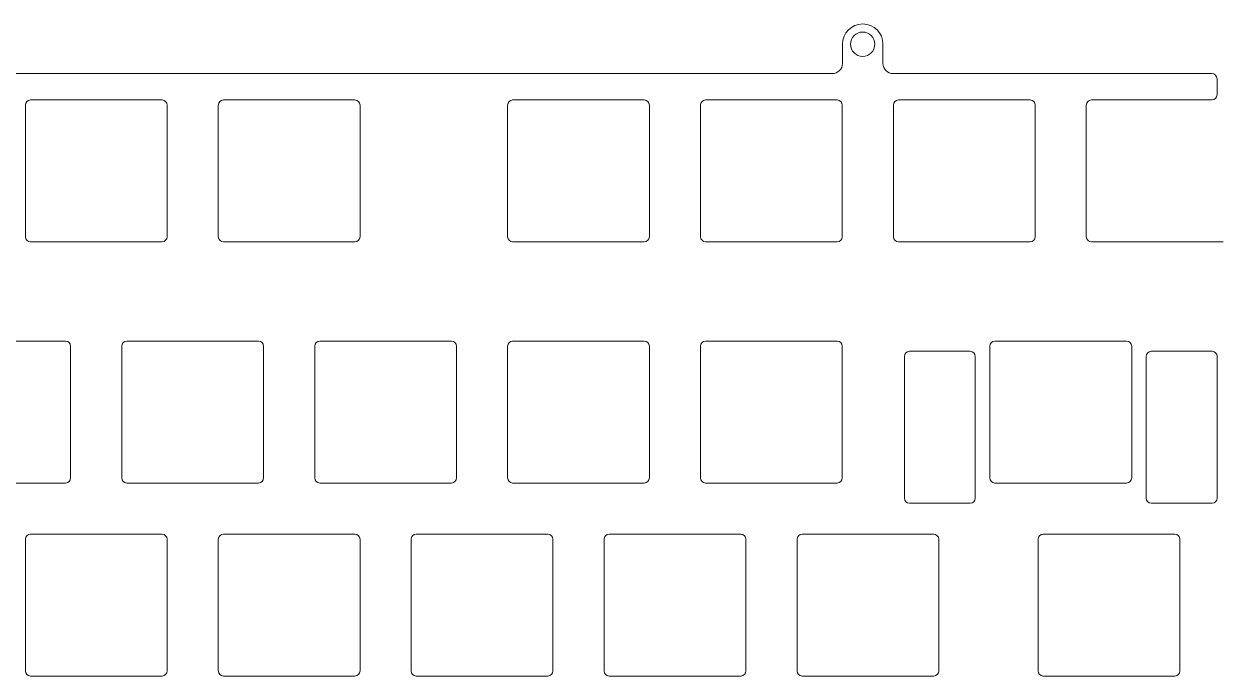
# Model space of a CAD drawing. Extents: x 132 to 480, y 367 to 496.
# Drawn here: x 296.5 to 414.6, y 431.3 to 495.7 of the extents above; entities that cross this region are included whole.
import ezdxf

# ---------------------------------------------------------------- set-up
doc = ezdxf.new("R2010")
doc.units = 0
doc.header["$MEASUREMENT"] = 0

# ---------------------------------------------------------------- blocks, each defined once
blk = doc.blocks.new('block 423')
at = {"color": 7, "lineweight": 9, "true_color": 0xffffff}
blk.add_lwpolyline([(414.89, 474.16), (401.89, 474.16)], dxfattribs=at)
blk = doc.blocks.new('block 424')
at = {"color": 7, "lineweight": 9, "true_color": 0xffffff}
blk.add_open_spline([(401.39, 474.66), (401.39, 474.39), (401.62, 474.16), (401.89, 474.16)], degree=3, dxfattribs=at)
blk = doc.blocks.new('block 425')
at = {"color": 7, "lineweight": 9, "true_color": 0xffffff}
blk.add_lwpolyline([(401.39, 474.66), (401.39, 487.66)], dxfattribs=at)
blk = doc.blocks.new('block 426')
at = {"color": 7, "lineweight": 9, "true_color": 0xffffff}
blk.add_open_spline([(401.89, 488.16), (401.62, 488.16), (401.39, 487.94), (401.39, 487.66)], degree=3, dxfattribs=at)
blk = doc.blocks.new('block 427')
at = {"color": 7, "lineweight": 9, "true_color": 0xffffff}
blk.add_lwpolyline([(401.89, 488.16), (413.8, 488.16)], dxfattribs=at)
blk = doc.blocks.new('block 428')
at = {"color": 7, "lineweight": 9, "true_color": 0xffffff}
blk.add_open_spline([(414.3, 488.66), (414.3, 488.39), (414.08, 488.16), (413.8, 488.16)], degree=3, dxfattribs=at)
blk = doc.blocks.new('block 429')
at = {"color": 7, "lineweight": 9, "true_color": 0xffffff}
blk.add_lwpolyline([(414.3, 488.66), (414.3, 490.26)], dxfattribs=at)
blk = doc.blocks.new('block 430')
at = {"color": 7, "lineweight": 9, "true_color": 0xffffff}
blk.add_open_spline([(413.8, 490.76), (414.08, 490.76), (414.3, 490.54), (414.3, 490.26)], degree=3, dxfattribs=at)
blk = doc.blocks.new('block 431')
at = {"color": 7, "lineweight": 9, "true_color": 0xffffff}
blk.add_lwpolyline([(413.8, 490.76), (382.31, 490.76)], dxfattribs=at)
blk = doc.blocks.new('block 432')
at = {"color": 7, "lineweight": 9, "true_color": 0xffffff}
blk.add_open_spline([(381.31, 491.76), (381.31, 491.21), (381.75, 490.76), (382.31, 490.76)], degree=3, dxfattribs=at)
blk = doc.blocks.new('block 433')
at = {"color": 7, "lineweight": 9, "true_color": 0xffffff}
blk.add_lwpolyline([(381.31, 491.76), (381.31, 493.66)], dxfattribs=at)
blk = doc.blocks.new('block 434')
at = {"color": 7, "lineweight": 9, "true_color": 0xffffff}
blk.add_open_spline([(381.31, 493.66), (381.31, 494.77), (380.41, 495.66), (379.31, 495.66), (378.2, 495.66), (377.31, 494.77), (377.31, 493.66)], degree=3, knots=[0, 0, 0, 0, 1, 1, 1, 2, 2, 2, 2], dxfattribs=at)
blk = doc.blocks.new('block 435')
at = {"color": 7, "lineweight": 9, "true_color": 0xffffff}
blk.add_lwpolyline([(377.31, 493.66), (377.31, 491.76)], dxfattribs=at)
blk = doc.blocks.new('block 436')
at = {"color": 7, "lineweight": 9, "true_color": 0xffffff}
blk.add_open_spline([(376.31, 490.76), (376.86, 490.76), (377.31, 491.21), (377.31, 491.76)], degree=3, dxfattribs=at)
blk = doc.blocks.new('block 437')
at = {"color": 7, "lineweight": 9, "true_color": 0xffffff}
blk.add_lwpolyline([(376.31, 490.76), (235.69, 490.76)], dxfattribs=at)
blk = doc.blocks.new('block 511')
at = {"color": 7, "lineweight": 9, "true_color": 0xffffff}
blk.add_open_spline([(310.12, 474.16), (310.39, 474.16), (310.62, 474.39), (310.62, 474.66)], degree=3, dxfattribs=at)
blk = doc.blocks.new('block 512')
at = {"color": 7, "lineweight": 9, "true_color": 0xffffff}
blk.add_lwpolyline([(310.12, 474.16), (297.12, 474.16)], dxfattribs=at)
blk = doc.blocks.new('block 513')
at = {"color": 7, "lineweight": 9, "true_color": 0xffffff}
blk.add_open_spline([(296.62, 474.66), (296.62, 474.39), (296.84, 474.16), (297.12, 474.16)], degree=3, dxfattribs=at)
blk = doc.blocks.new('block 514')
at = {"color": 7, "lineweight": 9, "true_color": 0xffffff}
blk.add_lwpolyline([(296.62, 474.66), (296.62, 487.66)], dxfattribs=at)
blk = doc.blocks.new('block 515')
at = {"color": 7, "lineweight": 9, "true_color": 0xffffff}
blk.add_open_spline([(297.12, 488.16), (296.84, 488.16), (296.62, 487.94), (296.62, 487.66)], degree=3, dxfattribs=at)
blk = doc.blocks.new('block 516')
at = {"color": 7, "lineweight": 9, "true_color": 0xffffff}
blk.add_lwpolyline([(297.12, 488.16), (310.12, 488.16)], dxfattribs=at)
blk = doc.blocks.new('block 517')
at = {"color": 7, "lineweight": 9, "true_color": 0xffffff}
blk.add_open_spline([(310.62, 487.66), (310.62, 487.94), (310.39, 488.16), (310.12, 488.16)], degree=3, dxfattribs=at)
blk = doc.blocks.new('block 518')
at = {"color": 7, "lineweight": 9, "true_color": 0xffffff}
blk.add_lwpolyline([(310.62, 487.66), (310.62, 474.66)], dxfattribs=at)
blk = doc.blocks.new('block 519')
at = {"color": 7, "lineweight": 9, "true_color": 0xffffff}
blk.add_open_spline([(329.17, 474.16), (329.44, 474.16), (329.67, 474.39), (329.67, 474.66)], degree=3, dxfattribs=at)
blk = doc.blocks.new('block 520')
at = {"color": 7, "lineweight": 9, "true_color": 0xffffff}
blk.add_lwpolyline([(329.17, 474.16), (316.17, 474.16)], dxfattribs=at)
blk = doc.blocks.new('block 521')
at = {"color": 7, "lineweight": 9, "true_color": 0xffffff}
blk.add_open_spline([(315.67, 474.66), (315.67, 474.39), (315.89, 474.16), (316.17, 474.16)], degree=3, dxfattribs=at)
blk = doc.blocks.new('block 522')
at = {"color": 7, "lineweight": 9, "true_color": 0xffffff}
blk.add_lwpolyline([(315.67, 474.66), (315.67, 487.66)], dxfattribs=at)
blk = doc.blocks.new('block 523')
at = {"color": 7, "lineweight": 9, "true_color": 0xffffff}
blk.add_open_spline([(316.17, 488.16), (315.89, 488.16), (315.67, 487.94), (315.67, 487.66)], degree=3, dxfattribs=at)
blk = doc.blocks.new('block 524')
at = {"color": 7, "lineweight": 9, "true_color": 0xffffff}
blk.add_lwpolyline([(316.17, 488.16), (329.17, 488.16)], dxfattribs=at)
blk = doc.blocks.new('block 525')
at = {"color": 7, "lineweight": 9, "true_color": 0xffffff}
blk.add_open_spline([(329.67, 487.66), (329.67, 487.94), (329.44, 488.16), (329.17, 488.16)], degree=3, dxfattribs=at)
blk = doc.blocks.new('block 526')
at = {"color": 7, "lineweight": 9, "true_color": 0xffffff}
blk.add_lwpolyline([(329.67, 487.66), (329.67, 474.66)], dxfattribs=at)
blk = doc.blocks.new('block 527')
at = {"color": 7, "lineweight": 9, "true_color": 0xffffff}
blk.add_open_spline([(357.74, 474.16), (358.02, 474.16), (358.24, 474.39), (358.24, 474.66)], degree=3, dxfattribs=at)
blk = doc.blocks.new('block 528')
at = {"color": 7, "lineweight": 9, "true_color": 0xffffff}
blk.add_lwpolyline([(357.74, 474.16), (344.74, 474.16)], dxfattribs=at)
blk = doc.blocks.new('block 529')
at = {"color": 7, "lineweight": 9, "true_color": 0xffffff}
blk.add_open_spline([(344.24, 474.66), (344.24, 474.39), (344.47, 474.16), (344.74, 474.16)], degree=3, dxfattribs=at)
blk = doc.blocks.new('block 530')
at = {"color": 7, "lineweight": 9, "true_color": 0xffffff}
blk.add_lwpolyline([(344.24, 474.66), (344.24, 487.66)], dxfattribs=at)
blk = doc.blocks.new('block 531')
at = {"color": 7, "lineweight": 9, "true_color": 0xffffff}
blk.add_open_spline([(344.74, 488.16), (344.47, 488.16), (344.24, 487.94), (344.24, 487.66)], degree=3, dxfattribs=at)
blk = doc.blocks.new('block 532')
at = {"color": 7, "lineweight": 9, "true_color": 0xffffff}
blk.add_lwpolyline([(344.74, 488.16), (357.74, 488.16)], dxfattribs=at)
blk = doc.blocks.new('block 533')
at = {"color": 7, "lineweight": 9, "true_color": 0xffffff}
blk.add_open_spline([(358.24, 487.66), (358.24, 487.94), (358.02, 488.16), (357.74, 488.16)], degree=3, dxfattribs=at)
blk = doc.blocks.new('block 534')
at = {"color": 7, "lineweight": 9, "true_color": 0xffffff}
blk.add_lwpolyline([(358.24, 487.66), (358.24, 474.66)], dxfattribs=at)
blk = doc.blocks.new('block 535')
at = {"color": 7, "lineweight": 9, "true_color": 0xffffff}
blk.add_open_spline([(376.79, 474.16), (377.07, 474.16), (377.29, 474.39), (377.29, 474.66)], degree=3, dxfattribs=at)
blk = doc.blocks.new('block 536')
at = {"color": 7, "lineweight": 9, "true_color": 0xffffff}
blk.add_lwpolyline([(376.79, 474.16), (363.79, 474.16)], dxfattribs=at)
blk = doc.blocks.new('block 537')
at = {"color": 7, "lineweight": 9, "true_color": 0xffffff}
blk.add_open_spline([(363.29, 474.66), (363.29, 474.39), (363.52, 474.16), (363.79, 474.16)], degree=3, dxfattribs=at)
blk = doc.blocks.new('block 538')
at = {"color": 7, "lineweight": 9, "true_color": 0xffffff}
blk.add_lwpolyline([(363.29, 474.66), (363.29, 487.66)], dxfattribs=at)
blk = doc.blocks.new('block 539')
at = {"color": 7, "lineweight": 9, "true_color": 0xffffff}
blk.add_open_spline([(363.79, 488.16), (363.52, 488.16), (363.29, 487.94), (363.29, 487.66)], degree=3, dxfattribs=at)
blk = doc.blocks.new('block 540')
at = {"color": 7, "lineweight": 9, "true_color": 0xffffff}
blk.add_lwpolyline([(363.79, 488.16), (376.79, 488.16)], dxfattribs=at)
blk = doc.blocks.new('block 541')
at = {"color": 7, "lineweight": 9, "true_color": 0xffffff}
blk.add_open_spline([(377.29, 487.66), (377.29, 487.94), (377.07, 488.16), (376.79, 488.16)], degree=3, dxfattribs=at)
blk = doc.blocks.new('block 542')
at = {"color": 7, "lineweight": 9, "true_color": 0xffffff}
blk.add_lwpolyline([(377.29, 487.66), (377.29, 474.66)], dxfattribs=at)
blk = doc.blocks.new('block 543')
at = {"color": 7, "lineweight": 9, "true_color": 0xffffff}
blk.add_open_spline([(395.84, 474.16), (396.12, 474.16), (396.34, 474.39), (396.34, 474.66)], degree=3, dxfattribs=at)
blk = doc.blocks.new('block 544')
at = {"color": 7, "lineweight": 9, "true_color": 0xffffff}
blk.add_lwpolyline([(395.84, 474.16), (382.84, 474.16)], dxfattribs=at)
blk = doc.blocks.new('block 545')
at = {"color": 7, "lineweight": 9, "true_color": 0xffffff}
blk.add_open_spline([(382.34, 474.66), (382.34, 474.39), (382.57, 474.16), (382.84, 474.16)], degree=3, dxfattribs=at)
blk = doc.blocks.new('block 546')
at = {"color": 7, "lineweight": 9, "true_color": 0xffffff}
blk.add_lwpolyline([(382.34, 474.66), (382.34, 487.66)], dxfattribs=at)
blk = doc.blocks.new('block 547')
at = {"color": 7, "lineweight": 9, "true_color": 0xffffff}
blk.add_open_spline([(382.84, 488.16), (382.57, 488.16), (382.34, 487.94), (382.34, 487.66)], degree=3, dxfattribs=at)
blk = doc.blocks.new('block 548')
at = {"color": 7, "lineweight": 9, "true_color": 0xffffff}
blk.add_lwpolyline([(382.84, 488.16), (395.84, 488.16)], dxfattribs=at)
blk = doc.blocks.new('block 549')
at = {"color": 7, "lineweight": 9, "true_color": 0xffffff}
blk.add_open_spline([(396.34, 487.66), (396.34, 487.94), (396.12, 488.16), (395.84, 488.16)], degree=3, dxfattribs=at)
blk = doc.blocks.new('block 550')
at = {"color": 7, "lineweight": 9, "true_color": 0xffffff}
blk.add_lwpolyline([(396.34, 487.66), (396.34, 474.66)], dxfattribs=at)
blk = doc.blocks.new('block 631')
at = {"color": 7, "lineweight": 9, "true_color": 0xffffff}
blk.add_open_spline([(300.59, 450.35), (300.87, 450.35), (301.09, 450.57), (301.09, 450.85)], degree=3, dxfattribs=at)
blk = doc.blocks.new('block 632')
at = {"color": 7, "lineweight": 9, "true_color": 0xffffff}
blk.add_lwpolyline([(300.59, 450.35), (287.59, 450.35)], dxfattribs=at)
blk = doc.blocks.new('block 636')
at = {"color": 7, "lineweight": 9, "true_color": 0xffffff}
blk.add_lwpolyline([(287.59, 464.35), (300.59, 464.35)], dxfattribs=at)
blk = doc.blocks.new('block 637')
at = {"color": 7, "lineweight": 9, "true_color": 0xffffff}
blk.add_open_spline([(301.09, 463.85), (301.09, 464.13), (300.87, 464.35), (300.59, 464.35)], degree=3, dxfattribs=at)
blk = doc.blocks.new('block 638')
at = {"color": 7, "lineweight": 9, "true_color": 0xffffff}
blk.add_lwpolyline([(301.09, 463.85), (301.09, 450.85)], dxfattribs=at)
blk = doc.blocks.new('block 639')
at = {"color": 7, "lineweight": 9, "true_color": 0xffffff}
blk.add_open_spline([(319.64, 450.35), (319.92, 450.35), (320.14, 450.57), (320.14, 450.85)], degree=3, dxfattribs=at)
blk = doc.blocks.new('block 640')
at = {"color": 7, "lineweight": 9, "true_color": 0xffffff}
blk.add_lwpolyline([(319.64, 450.35), (306.64, 450.35)], dxfattribs=at)
blk = doc.blocks.new('block 641')
at = {"color": 7, "lineweight": 9, "true_color": 0xffffff}
blk.add_open_spline([(306.14, 450.85), (306.14, 450.57), (306.37, 450.35), (306.64, 450.35)], degree=3, dxfattribs=at)
blk = doc.blocks.new('block 642')
at = {"color": 7, "lineweight": 9, "true_color": 0xffffff}
blk.add_lwpolyline([(306.14, 450.85), (306.14, 463.85)], dxfattribs=at)
blk = doc.blocks.new('block 643')
at = {"color": 7, "lineweight": 9, "true_color": 0xffffff}
blk.add_open_spline([(306.64, 464.35), (306.37, 464.35), (306.14, 464.13), (306.14, 463.85)], degree=3, dxfattribs=at)
blk = doc.blocks.new('block 644')
at = {"color": 7, "lineweight": 9, "true_color": 0xffffff}
blk.add_lwpolyline([(306.64, 464.35), (319.64, 464.35)], dxfattribs=at)
blk = doc.blocks.new('block 645')
at = {"color": 7, "lineweight": 9, "true_color": 0xffffff}
blk.add_open_spline([(320.14, 463.85), (320.14, 464.13), (319.92, 464.35), (319.64, 464.35)], degree=3, dxfattribs=at)
blk = doc.blocks.new('block 646')
at = {"color": 7, "lineweight": 9, "true_color": 0xffffff}
blk.add_lwpolyline([(320.14, 463.85), (320.14, 450.85)], dxfattribs=at)
blk = doc.blocks.new('block 647')
at = {"color": 7, "lineweight": 9, "true_color": 0xffffff}
blk.add_open_spline([(338.69, 450.35), (338.97, 450.35), (339.19, 450.57), (339.19, 450.85)], degree=3, dxfattribs=at)
blk = doc.blocks.new('block 648')
at = {"color": 7, "lineweight": 9, "true_color": 0xffffff}
blk.add_lwpolyline([(338.69, 450.35), (325.69, 450.35)], dxfattribs=at)
blk = doc.blocks.new('block 649')
at = {"color": 7, "lineweight": 9, "true_color": 0xffffff}
blk.add_open_spline([(325.19, 450.85), (325.19, 450.57), (325.42, 450.35), (325.69, 450.35)], degree=3, dxfattribs=at)
blk = doc.blocks.new('block 650')
at = {"color": 7, "lineweight": 9, "true_color": 0xffffff}
blk.add_lwpolyline([(325.19, 450.85), (325.19, 463.85)], dxfattribs=at)
blk = doc.blocks.new('block 651')
at = {"color": 7, "lineweight": 9, "true_color": 0xffffff}
blk.add_open_spline([(325.69, 464.35), (325.42, 464.35), (325.19, 464.13), (325.19, 463.85)], degree=3, dxfattribs=at)
blk = doc.blocks.new('block 652')
at = {"color": 7, "lineweight": 9, "true_color": 0xffffff}
blk.add_lwpolyline([(325.69, 464.35), (338.69, 464.35)], dxfattribs=at)
blk = doc.blocks.new('block 653')
at = {"color": 7, "lineweight": 9, "true_color": 0xffffff}
blk.add_open_spline([(339.19, 463.85), (339.19, 464.13), (338.97, 464.35), (338.69, 464.35)], degree=3, dxfattribs=at)
blk = doc.blocks.new('block 654')
at = {"color": 7, "lineweight": 9, "true_color": 0xffffff}
blk.add_lwpolyline([(339.19, 463.85), (339.19, 450.85)], dxfattribs=at)
blk = doc.blocks.new('block 655')
at = {"color": 7, "lineweight": 9, "true_color": 0xffffff}
blk.add_open_spline([(357.74, 450.35), (358.02, 450.35), (358.24, 450.57), (358.24, 450.85)], degree=3, dxfattribs=at)
blk = doc.blocks.new('block 656')
at = {"color": 7, "lineweight": 9, "true_color": 0xffffff}
blk.add_lwpolyline([(357.74, 450.35), (344.74, 450.35)], dxfattribs=at)
blk = doc.blocks.new('block 657')
at = {"color": 7, "lineweight": 9, "true_color": 0xffffff}
blk.add_open_spline([(344.24, 450.85), (344.24, 450.57), (344.47, 450.35), (344.74, 450.35)], degree=3, dxfattribs=at)
blk = doc.blocks.new('block 658')
at = {"color": 7, "lineweight": 9, "true_color": 0xffffff}
blk.add_lwpolyline([(344.24, 450.85), (344.24, 463.85)], dxfattribs=at)
blk = doc.blocks.new('block 659')
at = {"color": 7, "lineweight": 9, "true_color": 0xffffff}
blk.add_open_spline([(344.74, 464.35), (344.47, 464.35), (344.24, 464.13), (344.24, 463.85)], degree=3, dxfattribs=at)
blk = doc.blocks.new('block 660')
at = {"color": 7, "lineweight": 9, "true_color": 0xffffff}
blk.add_lwpolyline([(344.74, 464.35), (357.74, 464.35)], dxfattribs=at)
blk = doc.blocks.new('block 661')
at = {"color": 7, "lineweight": 9, "true_color": 0xffffff}
blk.add_open_spline([(358.24, 463.85), (358.24, 464.13), (358.02, 464.35), (357.74, 464.35)], degree=3, dxfattribs=at)
blk = doc.blocks.new('block 662')
at = {"color": 7, "lineweight": 9, "true_color": 0xffffff}
blk.add_lwpolyline([(358.24, 463.85), (358.24, 450.85)], dxfattribs=at)
blk = doc.blocks.new('block 663')
at = {"color": 7, "lineweight": 9, "true_color": 0xffffff}
blk.add_open_spline([(376.79, 450.35), (377.07, 450.35), (377.29, 450.57), (377.29, 450.85)], degree=3, dxfattribs=at)
blk = doc.blocks.new('block 664')
at = {"color": 7, "lineweight": 9, "true_color": 0xffffff}
blk.add_lwpolyline([(376.79, 450.35), (363.79, 450.35)], dxfattribs=at)
blk = doc.blocks.new('block 665')
at = {"color": 7, "lineweight": 9, "true_color": 0xffffff}
blk.add_open_spline([(363.29, 450.85), (363.29, 450.57), (363.52, 450.35), (363.79, 450.35)], degree=3, dxfattribs=at)
blk = doc.blocks.new('block 666')
at = {"color": 7, "lineweight": 9, "true_color": 0xffffff}
blk.add_lwpolyline([(363.29, 450.85), (363.29, 463.85)], dxfattribs=at)
blk = doc.blocks.new('block 667')
at = {"color": 7, "lineweight": 9, "true_color": 0xffffff}
blk.add_open_spline([(363.79, 464.35), (363.52, 464.35), (363.29, 464.13), (363.29, 463.85)], degree=3, dxfattribs=at)
blk = doc.blocks.new('block 668')
at = {"color": 7, "lineweight": 9, "true_color": 0xffffff}
blk.add_lwpolyline([(363.79, 464.35), (376.79, 464.35)], dxfattribs=at)
blk = doc.blocks.new('block 669')
at = {"color": 7, "lineweight": 9, "true_color": 0xffffff}
blk.add_open_spline([(377.29, 463.85), (377.29, 464.13), (377.07, 464.35), (376.79, 464.35)], degree=3, dxfattribs=at)
blk = doc.blocks.new('block 670')
at = {"color": 7, "lineweight": 9, "true_color": 0xffffff}
blk.add_lwpolyline([(377.29, 463.85), (377.29, 450.85)], dxfattribs=at)
blk = doc.blocks.new('block 671')
at = {"color": 7, "lineweight": 9, "true_color": 0xffffff}
blk.add_open_spline([(405.37, 450.35), (405.64, 450.35), (405.87, 450.57), (405.87, 450.85)], degree=3, dxfattribs=at)
blk = doc.blocks.new('block 672')
at = {"color": 7, "lineweight": 9, "true_color": 0xffffff}
blk.add_lwpolyline([(405.37, 450.35), (392.37, 450.35)], dxfattribs=at)
blk = doc.blocks.new('block 673')
at = {"color": 7, "lineweight": 9, "true_color": 0xffffff}
blk.add_open_spline([(391.87, 450.85), (391.87, 450.57), (392.09, 450.35), (392.37, 450.35)], degree=3, dxfattribs=at)
blk = doc.blocks.new('block 674')
at = {"color": 7, "lineweight": 9, "true_color": 0xffffff}
blk.add_lwpolyline([(391.87, 450.85), (391.87, 463.85)], dxfattribs=at)
blk = doc.blocks.new('block 675')
at = {"color": 7, "lineweight": 9, "true_color": 0xffffff}
blk.add_open_spline([(392.37, 464.35), (392.09, 464.35), (391.87, 464.13), (391.87, 463.85)], degree=3, dxfattribs=at)
blk = doc.blocks.new('block 676')
at = {"color": 7, "lineweight": 9, "true_color": 0xffffff}
blk.add_lwpolyline([(392.37, 464.35), (405.37, 464.35)], dxfattribs=at)
blk = doc.blocks.new('block 677')
at = {"color": 7, "lineweight": 9, "true_color": 0xffffff}
blk.add_open_spline([(405.87, 463.85), (405.87, 464.13), (405.64, 464.35), (405.37, 464.35)], degree=3, dxfattribs=at)
blk = doc.blocks.new('block 678')
at = {"color": 7, "lineweight": 9, "true_color": 0xffffff}
blk.add_lwpolyline([(405.87, 463.85), (405.87, 450.85)], dxfattribs=at)
blk = doc.blocks.new('block 679')
at = {"color": 7, "lineweight": 9, "true_color": 0xffffff}
blk.add_open_spline([(413.81, 448.35), (414.08, 448.35), (414.31, 448.57), (414.31, 448.85)], degree=3, dxfattribs=at)
blk = doc.blocks.new('block 680')
at = {"color": 7, "lineweight": 9, "true_color": 0xffffff}
blk.add_lwpolyline([(413.81, 448.35), (407.81, 448.35)], dxfattribs=at)
blk = doc.blocks.new('block 681')
at = {"color": 7, "lineweight": 9, "true_color": 0xffffff}
blk.add_open_spline([(407.31, 448.85), (407.31, 448.57), (407.53, 448.35), (407.81, 448.35)], degree=3, dxfattribs=at)
blk = doc.blocks.new('block 682')
at = {"color": 7, "lineweight": 9, "true_color": 0xffffff}
blk.add_lwpolyline([(407.31, 448.85), (407.31, 462.85)], dxfattribs=at)
blk = doc.blocks.new('block 683')
at = {"color": 7, "lineweight": 9, "true_color": 0xffffff}
blk.add_open_spline([(407.81, 463.35), (407.53, 463.35), (407.31, 463.13), (407.31, 462.85)], degree=3, dxfattribs=at)
blk = doc.blocks.new('block 684')
at = {"color": 7, "lineweight": 9, "true_color": 0xffffff}
blk.add_lwpolyline([(407.81, 463.35), (413.81, 463.35)], dxfattribs=at)
blk = doc.blocks.new('block 685')
at = {"color": 7, "lineweight": 9, "true_color": 0xffffff}
blk.add_open_spline([(414.31, 462.85), (414.31, 463.13), (414.08, 463.35), (413.81, 463.35)], degree=3, dxfattribs=at)
blk = doc.blocks.new('block 686')
at = {"color": 7, "lineweight": 9, "true_color": 0xffffff}
blk.add_lwpolyline([(414.31, 462.85), (414.31, 448.85)], dxfattribs=at)
blk = doc.blocks.new('block 687')
at = {"color": 7, "lineweight": 9, "true_color": 0xffffff}
blk.add_open_spline([(389.93, 448.35), (390.21, 448.35), (390.43, 448.57), (390.43, 448.85)], degree=3, dxfattribs=at)
blk = doc.blocks.new('block 688')
at = {"color": 7, "lineweight": 9, "true_color": 0xffffff}
blk.add_lwpolyline([(389.93, 448.35), (383.93, 448.35)], dxfattribs=at)
blk = doc.blocks.new('block 689')
at = {"color": 7, "lineweight": 9, "true_color": 0xffffff}
blk.add_open_spline([(383.43, 448.85), (383.43, 448.57), (383.65, 448.35), (383.93, 448.35)], degree=3, dxfattribs=at)
blk = doc.blocks.new('block 690')
at = {"color": 7, "lineweight": 9, "true_color": 0xffffff}
blk.add_lwpolyline([(383.43, 448.85), (383.43, 462.85)], dxfattribs=at)
blk = doc.blocks.new('block 691')
at = {"color": 7, "lineweight": 9, "true_color": 0xffffff}
blk.add_open_spline([(383.93, 463.35), (383.65, 463.35), (383.43, 463.13), (383.43, 462.85)], degree=3, dxfattribs=at)
blk = doc.blocks.new('block 692')
at = {"color": 7, "lineweight": 9, "true_color": 0xffffff}
blk.add_lwpolyline([(383.93, 463.35), (389.93, 463.35)], dxfattribs=at)
blk = doc.blocks.new('block 693')
at = {"color": 7, "lineweight": 9, "true_color": 0xffffff}
blk.add_open_spline([(390.43, 462.85), (390.43, 463.13), (390.21, 463.35), (389.93, 463.35)], degree=3, dxfattribs=at)
blk = doc.blocks.new('block 694')
at = {"color": 7, "lineweight": 9, "true_color": 0xffffff}
blk.add_lwpolyline([(390.43, 462.85), (390.43, 448.85)], dxfattribs=at)
blk = doc.blocks.new('block 783')
at = {"color": 7, "lineweight": 9, "true_color": 0xffffff}
blk.add_open_spline([(310.12, 431.3), (310.39, 431.3), (310.62, 431.52), (310.62, 431.8)], degree=3, dxfattribs=at)
blk = doc.blocks.new('block 784')
at = {"color": 7, "lineweight": 9, "true_color": 0xffffff}
blk.add_lwpolyline([(310.12, 431.3), (297.12, 431.3)], dxfattribs=at)
blk = doc.blocks.new('block 785')
at = {"color": 7, "lineweight": 9, "true_color": 0xffffff}
blk.add_open_spline([(296.62, 431.8), (296.62, 431.52), (296.84, 431.3), (297.12, 431.3)], degree=3, dxfattribs=at)
blk = doc.blocks.new('block 786')
at = {"color": 7, "lineweight": 9, "true_color": 0xffffff}
blk.add_lwpolyline([(296.62, 431.8), (296.62, 444.8)], dxfattribs=at)
blk = doc.blocks.new('block 787')
at = {"color": 7, "lineweight": 9, "true_color": 0xffffff}
blk.add_open_spline([(297.12, 445.3), (296.84, 445.3), (296.62, 445.08), (296.62, 444.8)], degree=3, dxfattribs=at)
blk = doc.blocks.new('block 788')
at = {"color": 7, "lineweight": 9, "true_color": 0xffffff}
blk.add_lwpolyline([(297.12, 445.3), (310.12, 445.3)], dxfattribs=at)
blk = doc.blocks.new('block 789')
at = {"color": 7, "lineweight": 9, "true_color": 0xffffff}
blk.add_open_spline([(310.62, 444.8), (310.62, 445.08), (310.39, 445.3), (310.12, 445.3)], degree=3, dxfattribs=at)
blk = doc.blocks.new('block 790')
at = {"color": 7, "lineweight": 9, "true_color": 0xffffff}
blk.add_lwpolyline([(310.62, 444.8), (310.62, 431.8)], dxfattribs=at)
blk = doc.blocks.new('block 791')
at = {"color": 7, "lineweight": 9, "true_color": 0xffffff}
blk.add_open_spline([(329.17, 431.3), (329.44, 431.3), (329.67, 431.52), (329.67, 431.8)], degree=3, dxfattribs=at)
blk = doc.blocks.new('block 792')
at = {"color": 7, "lineweight": 9, "true_color": 0xffffff}
blk.add_lwpolyline([(329.17, 431.3), (316.17, 431.3)], dxfattribs=at)
blk = doc.blocks.new('block 793')
at = {"color": 7, "lineweight": 9, "true_color": 0xffffff}
blk.add_open_spline([(315.67, 431.8), (315.67, 431.52), (315.89, 431.3), (316.17, 431.3)], degree=3, dxfattribs=at)
blk = doc.blocks.new('block 794')
at = {"color": 7, "lineweight": 9, "true_color": 0xffffff}
blk.add_lwpolyline([(315.67, 431.8), (315.67, 444.8)], dxfattribs=at)
blk = doc.blocks.new('block 795')
at = {"color": 7, "lineweight": 9, "true_color": 0xffffff}
blk.add_open_spline([(316.17, 445.3), (315.89, 445.3), (315.67, 445.08), (315.67, 444.8)], degree=3, dxfattribs=at)
blk = doc.blocks.new('block 796')
at = {"color": 7, "lineweight": 9, "true_color": 0xffffff}
blk.add_lwpolyline([(316.17, 445.3), (329.17, 445.3)], dxfattribs=at)
blk = doc.blocks.new('block 797')
at = {"color": 7, "lineweight": 9, "true_color": 0xffffff}
blk.add_open_spline([(329.67, 444.8), (329.67, 445.08), (329.44, 445.3), (329.17, 445.3)], degree=3, dxfattribs=at)
blk = doc.blocks.new('block 798')
at = {"color": 7, "lineweight": 9, "true_color": 0xffffff}
blk.add_lwpolyline([(329.67, 444.8), (329.67, 431.8)], dxfattribs=at)
blk = doc.blocks.new('block 799')
at = {"color": 7, "lineweight": 9, "true_color": 0xffffff}
blk.add_open_spline([(348.22, 431.3), (348.49, 431.3), (348.72, 431.52), (348.72, 431.8)], degree=3, dxfattribs=at)
blk = doc.blocks.new('block 800')
at = {"color": 7, "lineweight": 9, "true_color": 0xffffff}
blk.add_lwpolyline([(348.22, 431.3), (335.22, 431.3)], dxfattribs=at)
blk = doc.blocks.new('block 801')
at = {"color": 7, "lineweight": 9, "true_color": 0xffffff}
blk.add_open_spline([(334.72, 431.8), (334.72, 431.52), (334.94, 431.3), (335.22, 431.3)], degree=3, dxfattribs=at)
blk = doc.blocks.new('block 802')
at = {"color": 7, "lineweight": 9, "true_color": 0xffffff}
blk.add_lwpolyline([(334.72, 431.8), (334.72, 444.8)], dxfattribs=at)
blk = doc.blocks.new('block 803')
at = {"color": 7, "lineweight": 9, "true_color": 0xffffff}
blk.add_open_spline([(335.22, 445.3), (334.94, 445.3), (334.72, 445.08), (334.72, 444.8)], degree=3, dxfattribs=at)
blk = doc.blocks.new('block 804')
at = {"color": 7, "lineweight": 9, "true_color": 0xffffff}
blk.add_lwpolyline([(335.22, 445.3), (348.22, 445.3)], dxfattribs=at)
blk = doc.blocks.new('block 805')
at = {"color": 7, "lineweight": 9, "true_color": 0xffffff}
blk.add_open_spline([(348.72, 444.8), (348.72, 445.08), (348.49, 445.3), (348.22, 445.3)], degree=3, dxfattribs=at)
blk = doc.blocks.new('block 806')
at = {"color": 7, "lineweight": 9, "true_color": 0xffffff}
blk.add_lwpolyline([(348.72, 444.8), (348.72, 431.8)], dxfattribs=at)
blk = doc.blocks.new('block 807')
at = {"color": 7, "lineweight": 9, "true_color": 0xffffff}
blk.add_open_spline([(367.27, 431.3), (367.54, 431.3), (367.77, 431.52), (367.77, 431.8)], degree=3, dxfattribs=at)
blk = doc.blocks.new('block 808')
at = {"color": 7, "lineweight": 9, "true_color": 0xffffff}
blk.add_lwpolyline([(367.27, 431.3), (354.27, 431.3)], dxfattribs=at)
blk = doc.blocks.new('block 809')
at = {"color": 7, "lineweight": 9, "true_color": 0xffffff}
blk.add_open_spline([(353.77, 431.8), (353.77, 431.52), (353.99, 431.3), (354.27, 431.3)], degree=3, dxfattribs=at)
blk = doc.blocks.new('block 810')
at = {"color": 7, "lineweight": 9, "true_color": 0xffffff}
blk.add_lwpolyline([(353.77, 431.8), (353.77, 444.8)], dxfattribs=at)
blk = doc.blocks.new('block 811')
at = {"color": 7, "lineweight": 9, "true_color": 0xffffff}
blk.add_open_spline([(354.27, 445.3), (353.99, 445.3), (353.77, 445.08), (353.77, 444.8)], degree=3, dxfattribs=at)
blk = doc.blocks.new('block 812')
at = {"color": 7, "lineweight": 9, "true_color": 0xffffff}
blk.add_lwpolyline([(354.27, 445.3), (367.27, 445.3)], dxfattribs=at)
blk = doc.blocks.new('block 813')
at = {"color": 7, "lineweight": 9, "true_color": 0xffffff}
blk.add_open_spline([(367.77, 444.8), (367.77, 445.08), (367.54, 445.3), (367.27, 445.3)], degree=3, dxfattribs=at)
blk = doc.blocks.new('block 814')
at = {"color": 7, "lineweight": 9, "true_color": 0xffffff}
blk.add_lwpolyline([(367.77, 444.8), (367.77, 431.8)], dxfattribs=at)
blk = doc.blocks.new('block 815')
at = {"color": 7, "lineweight": 9, "true_color": 0xffffff}
blk.add_open_spline([(386.32, 431.3), (386.59, 431.3), (386.82, 431.52), (386.82, 431.8)], degree=3, dxfattribs=at)
blk = doc.blocks.new('block 816')
at = {"color": 7, "lineweight": 9, "true_color": 0xffffff}
blk.add_lwpolyline([(386.32, 431.3), (373.32, 431.3)], dxfattribs=at)
blk = doc.blocks.new('block 817')
at = {"color": 7, "lineweight": 9, "true_color": 0xffffff}
blk.add_open_spline([(372.82, 431.8), (372.82, 431.52), (373.04, 431.3), (373.32, 431.3)], degree=3, dxfattribs=at)
blk = doc.blocks.new('block 818')
at = {"color": 7, "lineweight": 9, "true_color": 0xffffff}
blk.add_lwpolyline([(372.82, 431.8), (372.82, 444.8)], dxfattribs=at)
blk = doc.blocks.new('block 819')
at = {"color": 7, "lineweight": 9, "true_color": 0xffffff}
blk.add_open_spline([(373.32, 445.3), (373.04, 445.3), (372.82, 445.08), (372.82, 444.8)], degree=3, dxfattribs=at)
blk = doc.blocks.new('block 820')
at = {"color": 7, "lineweight": 9, "true_color": 0xffffff}
blk.add_lwpolyline([(373.32, 445.3), (386.32, 445.3)], dxfattribs=at)
blk = doc.blocks.new('block 821')
at = {"color": 7, "lineweight": 9, "true_color": 0xffffff}
blk.add_open_spline([(386.82, 444.8), (386.82, 445.08), (386.59, 445.3), (386.32, 445.3)], degree=3, dxfattribs=at)
blk = doc.blocks.new('block 822')
at = {"color": 7, "lineweight": 9, "true_color": 0xffffff}
blk.add_lwpolyline([(386.82, 444.8), (386.82, 431.8)], dxfattribs=at)
blk = doc.blocks.new('block 823')
at = {"color": 7, "lineweight": 9, "true_color": 0xffffff}
blk.add_open_spline([(410.13, 431.3), (410.41, 431.3), (410.63, 431.52), (410.63, 431.8)], degree=3, dxfattribs=at)
blk = doc.blocks.new('block 824')
at = {"color": 7, "lineweight": 9, "true_color": 0xffffff}
blk.add_lwpolyline([(410.13, 431.3), (397.13, 431.3)], dxfattribs=at)
blk = doc.blocks.new('block 825')
at = {"color": 7, "lineweight": 9, "true_color": 0xffffff}
blk.add_open_spline([(396.63, 431.8), (396.63, 431.52), (396.86, 431.3), (397.13, 431.3)], degree=3, dxfattribs=at)
blk = doc.blocks.new('block 826')
at = {"color": 7, "lineweight": 9, "true_color": 0xffffff}
blk.add_lwpolyline([(396.63, 431.8), (396.63, 444.8)], dxfattribs=at)
blk = doc.blocks.new('block 827')
at = {"color": 7, "lineweight": 9, "true_color": 0xffffff}
blk.add_open_spline([(397.13, 445.3), (396.86, 445.3), (396.63, 445.08), (396.63, 444.8)], degree=3, dxfattribs=at)
blk = doc.blocks.new('block 828')
at = {"color": 7, "lineweight": 9, "true_color": 0xffffff}
blk.add_lwpolyline([(397.13, 445.3), (410.13, 445.3)], dxfattribs=at)
blk = doc.blocks.new('block 829')
at = {"color": 7, "lineweight": 9, "true_color": 0xffffff}
blk.add_open_spline([(410.63, 444.8), (410.63, 445.08), (410.41, 445.3), (410.13, 445.3)], degree=3, dxfattribs=at)
blk = doc.blocks.new('block 830')
at = {"color": 7, "lineweight": 9, "true_color": 0xffffff}
blk.add_lwpolyline([(410.63, 444.8), (410.63, 431.8)], dxfattribs=at)
blk = doc.blocks.new('block 855')
at = {"color": 7, "lineweight": 9, "true_color": 0xffffff}
blk.add_open_spline([(378.11, 493.66), (378.11, 494.32), (378.64, 494.86), (379.31, 494.86), (379.97, 494.86), (380.51, 494.32), (380.51, 493.66), (380.51, 493), (379.97, 492.46), (379.31, 492.46), (378.64, 492.46), (378.11, 493), (378.11, 493.66), (378.11, 493.66), (378.11, 493.66), (378.11, 493.66)], degree=3, knots=[0, 0, 0, 0, 1, 1, 1, 2, 2, 2, 3, 3, 3, 4, 4, 4, 5, 5, 5, 5], dxfattribs=at)

msp = doc.modelspace()

# ---------------------------------------------------------------- block references
for name in ['block 434', 'block 855', 'block 435', 'block 433', 'block 436', 'block 432', 'block 437', 'block 431', 'block 430', 'block 429', 'block 515', 'block 516', 'block 517', 'block 523', 'block 524', 'block 525', 'block 531', 'block 532', 'block 533', 'block 539', 'block 540', 'block 541', 'block 547', 'block 548', 'block 549', 'block 426', 'block 427', 'block 428', 'block 514', 'block 518', 'block 522', 'block 526', 'block 530', 'block 534', 'block 538', 'block 542', 'block 546', 'block 550', 'block 425', 'block 513', 'block 512', 'block 511', 'block 521', 'block 520', 'block 519', 'block 529', 'block 528', 'block 527', 'block 537', 'block 536', 'block 535', 'block 545', 'block 544', 'block 543', 'block 424', 'block 423', 'block 636', 'block 637', 'block 643', 'block 644', 'block 645', 'block 651', 'block 652', 'block 653', 'block 659', 'block 660', 'block 661', 'block 667', 'block 668', 'block 669', 'block 675', 'block 676', 'block 677', 'block 638', 'block 642', 'block 646', 'block 650', 'block 654', 'block 658', 'block 662', 'block 666', 'block 670', 'block 691', 'block 692', 'block 693', 'block 674', 'block 678', 'block 683', 'block 684', 'block 685', 'block 690', 'block 694', 'block 682', 'block 686', 'block 632', 'block 631', 'block 641', 'block 640', 'block 639', 'block 649', 'block 648', 'block 647', 'block 657', 'block 656', 'block 655', 'block 665', 'block 664', 'block 663', 'block 673', 'block 672', 'block 671', 'block 689', 'block 688', 'block 687', 'block 681', 'block 680', 'block 679', 'block 787', 'block 786', 'block 788', 'block 789', 'block 790', 'block 795', 'block 794', 'block 796', 'block 797', 'block 798', 'block 803', 'block 802', 'block 804', 'block 805', 'block 806', 'block 811', 'block 810', 'block 812', 'block 813', 'block 814', 'block 819', 'block 818', 'block 820', 'block 821', 'block 822', 'block 827', 'block 826', 'block 828', 'block 829', 'block 830', 'block 785', 'block 784', 'block 783', 'block 793', 'block 792', 'block 791', 'block 801', 'block 800', 'block 799', 'block 809', 'block 808', 'block 807', 'block 817', 'block 816', 'block 815', 'block 825', 'block 824', 'block 823']:
    msp.add_blockref(name, (0, 0))

doc.saveas('drawing.dxf')
